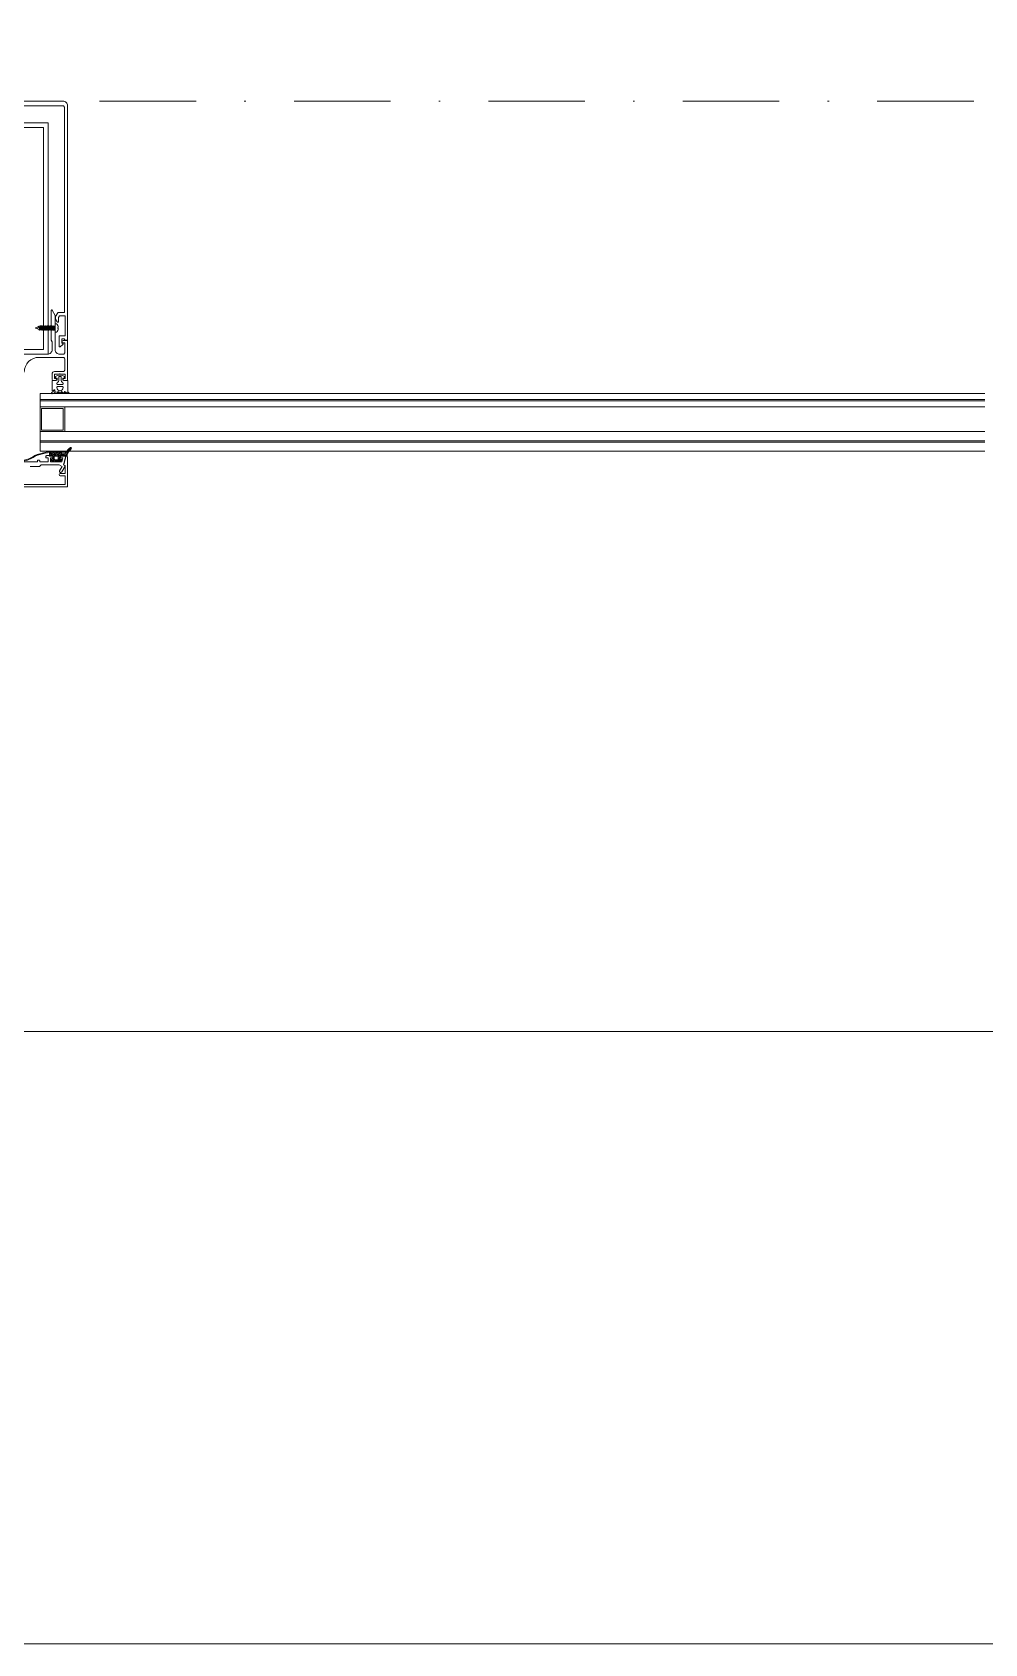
# Model space of a CAD drawing. Extents: x -1701 to 23780, y -363 to 7742.
# Drawn here: x 8335.1 to 8396.9, y 245 to 349.5 of the extents above; entities that cross this region are included whole.
import ezdxf

# ---------------------------------------------------------------- set-up
doc = ezdxf.new("R2010")
doc.units = 0
doc.header["$LTSCALE"] = 25
doc.header["$MEASUREMENT"] = 0
doc.header["$PDMODE"] = 1
doc.linetypes.add('Audi$0$DASHDOT2', pattern=[0.5, 0.25, -0.125, 0, -0.125])
doc.layers.get('0').update_dxf_attribs({"color": 9, "lineweight": 9})
doc.layers.get('Defpoints').update_dxf_attribs({"color": 9, "lineweight": 9})
for name, color, linetype, lineweight in [('Audi$0$06D', 8, 'Continuous', 9), ('Audi$0$10', 8, 'Continuous', 9), ('Audi$0$15', 8, 'Continuous', 9), ('Audi$0$24', 8, 'Audi$0$DASHDOT2', 9), ('Audi$0$25', 8, 'Continuous', 9)]:
    doc.layers.add(name, color=color, linetype=linetype, lineweight=lineweight)
doc.styles.add('Audi$0$MuuM_TEXT-STANDART', font='ARIALN.TTF')
doc.dimstyles.new('Audi$0$MuuM_DIM50', dxfattribs={"dimscale": 5, "dimtxt": 2, "dimasz": 1, "dimexe": 1, "dimexo": 1, "dimgap": 1, "dimtad": 1, "dimdec": 1, "dimrnd": 0.5, "dimdsep": 46, "dimtxsty": 'Audi$0$MuuM_TEXT-STANDART', "dimblk": 'Audi$0$_ArchTick', "dimcen": 0, "dimdle": 0.15, "dimclrd": 256, "dimclre": 256, "dimclrt": 256, "dimadec": 0, "dimazin": 0, "dimtfac": 5, "dimtdec": 1, "dimtix": 1, "dimtmove": 2, "dimatfit": 3, "dimldrblk": 'Audi$0$_Dot', "dimfxl": 3, "dimfxlon": 1, "dimtolj": 1, "dimlwd": -1, "dimlwe": -1, "dimarcsym": 0})

# ---------------------------------------------------------------- blocks, each defined once
blk = doc.blocks.new('*U4857')
at = {"layer": 'Audi$0$10'}
h = blk.add_hatch(dxfattribs=at)
h.set_pattern_fill('LINE', color=256, scale=0.666667, angle=585, style=0)
h.set_pattern_definition([(45, (-54.08257, -143.59187), (-0.058925565, 0.058925565), [])])
edge = h.paths.add_edge_path()
edge.add_arc((3.72, -23.02), 0.625, 117.2, 157.3388)
edge.add_arc((3, -22.7), 0.162, 270.1027, 332.96, ccw=False)
edge.add_line((3, -22.86), (2.92, -22.86))
edge.add_line((2.92, -22.86), (2.91, -22.86))
edge.add_line((2.91, -22.86), (2.9, -22.86))
edge.add_line((2.9, -22.86), (2.89, -22.86))
edge.add_line((2.89, -22.86), (2.89, -22.86))
edge.add_line((2.89, -22.86), (2.88, -22.85))
edge.add_line((2.88, -22.85), (2.87, -22.85))
edge.add_line((2.87, -22.85), (2.87, -22.84))
edge.add_line((2.87, -22.84), (2.86, -22.84))
edge.add_line((2.86, -22.84), (2.86, -22.83))
edge.add_line((2.86, -22.83), (2.86, -22.81))
edge.add_line((2.86, -22.81), (2.86, -22.74))
edge.add_line((2.86, -22.74), (2.86, -22.73))
edge.add_line((2.86, -22.73), (2.86, -22.73))
edge.add_line((2.86, -22.73), (2.86, -22.73))
edge.add_line((2.86, -22.73), (2.86, -22.73))
edge.add_line((2.86, -22.73), (2.85, -22.72))
edge.add_line((2.85, -22.72), (2.85, -22.72))
edge.add_line((2.85, -22.72), (2.85, -22.72))
edge.add_line((2.85, -22.72), (2.84, -22.72))
edge.add_line((2.84, -22.72), (2.84, -22.72))
edge.add_line((2.84, -22.72), (2.76, -22.72))
edge.add_line((2.76, -22.72), (2.76, -22.72))
edge.add_line((2.76, -22.72), (2.75, -22.72))
edge.add_line((2.75, -22.72), (2.75, -22.72))
edge.add_line((2.75, -22.72), (2.75, -22.72))
edge.add_line((2.75, -22.72), (2.74, -22.72))
edge.add_line((2.74, -22.72), (2.74, -22.73))
edge.add_line((2.74, -22.73), (2.74, -22.73))
edge.add_line((2.74, -22.73), (2.74, -22.73))
edge.add_line((2.74, -22.73), (2.74, -22.74))
edge.add_line((2.74, -22.74), (2.74, -22.81))
edge.add_line((2.74, -22.81), (2.74, -22.82))
edge.add_line((2.74, -22.82), (2.74, -22.83))
edge.add_line((2.74, -22.83), (2.73, -22.84))
edge.add_line((2.73, -22.84), (2.73, -22.84))
edge.add_line((2.73, -22.84), (2.72, -22.85))
edge.add_line((2.72, -22.85), (2.72, -22.85))
edge.add_line((2.72, -22.85), (2.71, -22.86))
edge.add_line((2.71, -22.86), (2.7, -22.86))
edge.add_line((2.7, -22.86), (2.69, -22.86))
edge.add_line((2.69, -22.86), (2.68, -22.86))
edge.add_line((2.68, -22.86), (2.67, -22.86))
edge.add_line((2.67, -22.86), (2.67, -22.86))
edge.add_line((2.67, -22.86), (2.66, -22.85))
edge.add_line((2.66, -22.85), (2.65, -22.85))
edge.add_line((2.65, -22.85), (2.65, -22.84))
edge.add_line((2.65, -22.84), (2.64, -22.84))
edge.add_line((2.64, -22.84), (2.64, -22.83))
edge.add_line((2.64, -22.83), (2.64, -22.81))
edge.add_line((2.64, -22.81), (2.64, -22.74))
edge.add_line((2.64, -22.74), (2.64, -22.73))
edge.add_line((2.64, -22.73), (2.64, -22.73))
edge.add_line((2.64, -22.73), (2.64, -22.73))
edge.add_line((2.64, -22.73), (2.64, -22.73))
edge.add_line((2.64, -22.73), (2.63, -22.72))
edge.add_line((2.63, -22.72), (2.63, -22.72))
edge.add_line((2.63, -22.72), (2.63, -22.72))
edge.add_line((2.63, -22.72), (2.62, -22.72))
edge.add_line((2.62, -22.72), (2.62, -22.72))
edge.add_line((2.62, -22.72), (2.54, -22.72))
edge.add_line((2.54, -22.72), (2.54, -22.72))
edge.add_line((2.54, -22.72), (2.53, -22.72))
edge.add_line((2.53, -22.72), (2.53, -22.72))
edge.add_line((2.53, -22.72), (2.53, -22.72))
edge.add_line((2.53, -22.72), (2.52, -22.72))
edge.add_line((2.52, -22.72), (2.52, -22.73))
edge.add_line((2.52, -22.73), (2.52, -22.73))
edge.add_line((2.52, -22.73), (2.52, -22.73))
edge.add_line((2.52, -22.73), (2.52, -22.74))
edge.add_line((2.52, -22.74), (2.52, -22.81))
edge.add_line((2.52, -22.81), (2.52, -22.82))
edge.add_line((2.52, -22.82), (2.52, -22.83))
edge.add_line((2.52, -22.83), (2.51, -22.84))
edge.add_line((2.51, -22.84), (2.51, -22.84))
edge.add_line((2.51, -22.84), (2.5, -22.85))
edge.add_line((2.5, -22.85), (2.5, -22.85))
edge.add_line((2.5, -22.85), (2.49, -22.86))
edge.add_line((2.49, -22.86), (2.48, -22.86))
edge.add_line((2.48, -22.86), (2.47, -22.86))
edge.add_line((2.47, -22.86), (2.46, -22.86))
edge.add_line((2.46, -22.86), (2.45, -22.86))
edge.add_line((2.45, -22.86), (2.45, -22.86))
edge.add_line((2.45, -22.86), (2.44, -22.85))
edge.add_line((2.44, -22.85), (2.43, -22.85))
edge.add_line((2.43, -22.85), (2.43, -22.84))
edge.add_line((2.43, -22.84), (2.42, -22.84))
edge.add_line((2.42, -22.84), (2.42, -22.83))
edge.add_line((2.42, -22.83), (2.42, -22.81))
edge.add_line((2.42, -22.81), (2.42, -22.74))
edge.add_line((2.42, -22.74), (2.42, -22.73))
edge.add_line((2.42, -22.73), (2.42, -22.73))
edge.add_line((2.42, -22.73), (2.42, -22.73))
edge.add_line((2.42, -22.73), (2.42, -22.73))
edge.add_line((2.42, -22.73), (2.41, -22.72))
edge.add_line((2.41, -22.72), (2.41, -22.72))
edge.add_line((2.41, -22.72), (2.41, -22.72))
edge.add_line((2.41, -22.72), (2.4, -22.72))
edge.add_line((2.4, -22.72), (2.4, -22.72))
edge.add_line((2.4, -22.72), (2.32, -22.72))
edge.add_line((2.32, -22.72), (2.32, -22.72))
edge.add_line((2.32, -22.72), (2.31, -22.72))
edge.add_line((2.31, -22.72), (2.31, -22.72))
edge.add_line((2.31, -22.72), (2.31, -22.72))
edge.add_line((2.31, -22.72), (2.3, -22.72))
edge.add_line((2.3, -22.72), (2.3, -22.73))
edge.add_line((2.3, -22.73), (2.3, -22.73))
edge.add_line((2.3, -22.73), (2.3, -22.73))
edge.add_line((2.3, -22.73), (2.3, -22.74))
edge.add_line((2.3, -22.74), (2.3, -22.81))
edge.add_line((2.3, -22.81), (2.3, -22.82))
edge.add_line((2.3, -22.82), (2.3, -22.83))
edge.add_line((2.3, -22.83), (2.29, -22.84))
edge.add_line((2.29, -22.84), (2.29, -22.84))
edge.add_line((2.29, -22.84), (2.28, -22.85))
edge.add_line((2.28, -22.85), (2.28, -22.85))
edge.add_line((2.28, -22.85), (2.27, -22.86))
edge.add_line((2.27, -22.86), (2.26, -22.86))
edge.add_line((2.26, -22.86), (2.25, -22.86))
edge.add_line((2.25, -22.86), (2.24, -22.86))
edge.add_line((2.24, -22.86), (2.23, -22.86))
edge.add_line((2.23, -22.86), (2.23, -22.86))
edge.add_line((2.23, -22.86), (2.22, -22.85))
edge.add_line((2.22, -22.85), (2.21, -22.85))
edge.add_line((2.21, -22.85), (2.21, -22.84))
edge.add_line((2.21, -22.84), (2.2, -22.84))
edge.add_line((2.2, -22.84), (2.2, -22.83))
edge.add_line((2.2, -22.83), (2.2, -22.81))
edge.add_line((2.2, -22.81), (2.2, -22.74))
edge.add_line((2.2, -22.74), (2.2, -22.73))
edge.add_line((2.2, -22.73), (2.2, -22.73))
edge.add_line((2.2, -22.73), (2.2, -22.73))
edge.add_line((2.2, -22.73), (2.2, -22.73))
edge.add_line((2.2, -22.73), (2.19, -22.72))
edge.add_line((2.19, -22.72), (2.19, -22.72))
edge.add_line((2.19, -22.72), (2.19, -22.72))
edge.add_line((2.19, -22.72), (2.18, -22.72))
edge.add_line((2.18, -22.72), (2.18, -22.72))
edge.add_line((2.18, -22.72), (2.1, -22.72))
edge.add_line((2.1, -22.72), (2.1, -22.72))
edge.add_line((2.1, -22.72), (2.09, -22.72))
edge.add_line((2.09, -22.72), (2.09, -22.72))
edge.add_line((2.09, -22.72), (2.09, -22.72))
edge.add_line((2.09, -22.72), (2.08, -22.72))
edge.add_line((2.08, -22.72), (2.08, -22.73))
edge.add_line((2.08, -22.73), (2.08, -22.73))
edge.add_line((2.08, -22.73), (2.08, -22.73))
edge.add_line((2.08, -22.73), (2.08, -22.74))
edge.add_line((2.08, -22.74), (2.08, -22.99))
edge.add_arc((2.11, -22.99), 0.03, 180, 270)
edge.add_line((2.11, -23.02), (2.29, -23.02))
edge.add_line((2.29, -23.02), (2.29, -23.19))
edge.add_line((2.29, -23.19), (2.22, -23.21))
edge.add_arc((2.23, -23.26), 0.05, 104.5985, 212.0394)
edge.add_arc((2.27, -23.23), 0.1, 212.0394, 243.6122)
edge.add_arc((2.52, -22.73), 0.662, 243.6122, 296.3878)
edge.add_arc((2.77, -23.23), 0.1, 296.3878, 327.9606)
edge.add_arc((2.82, -23.26), 0.05, 327.9606, 435.4015)
edge.add_line((2.83, -23.21), (2.75, -23.19))
edge.add_line((2.75, -23.19), (2.75, -23.02))
edge.add_line((2.75, -23.02), (3.17, -23.02))
edge.add_arc((3.17, -22.97), 0.05, 270, 346.8402)
edge.add_arc((3.97, -23.12), 0.763, 128.6618, 169.1202, ccw=False)
edge.add_arc((3.45, -22.51), 0.0486, 333.0293, 465.4317)
edge = h.paths.add_edge_path(flags=16)
edge.add_arc((2.62, -23.22), 0.03, 280.824, 360)
edge.add_line((2.65, -23.22), (2.65, -23.05))
edge.add_arc((2.62, -23.05), 0.03, 360, 450)
edge.add_line((2.62, -23.02), (2.42, -23.02))
edge.add_arc((2.42, -23.05), 0.03, 90, 180)
edge.add_line((2.39, -23.05), (2.39, -23.22))
edge.add_arc((2.42, -23.22), 0.03, 180, 259.176)
edge.add_arc((2.52, -22.69), 0.562, 259.176, 280.824)
for p, q in [((1.18, -14.7), (1.36, -14.62)), ((1.4, -14.61), (1.31, -14.77)), ((1.31, -14.77), (1.36, -14.62)), ((1.36, -14.62), (1.38, -14.59)), ((1.38, -14.59), (1.36, -14.68)), ((1.37, -14.66), (1.39, -14.59)), ((1.38, -14.59), (1.39, -14.59)), ((1.39, -14.59), (1.4, -14.61)), ((1.4, -14.61), (1.44, -14.59)), ((1.41, -14.82), (1.46, -14.59)), ((1.48, -14.56), (1.43, -14.85)), ((1.44, -14.85), (1.49, -14.56)), ((1.44, -14.59), (1.46, -14.59)), ((1.46, -14.59), (1.48, -14.56)), ((1.48, -14.56), (1.49, -14.56)), ((1.49, -14.56), (1.51, -14.59)), ((1.51, -14.82), (1.55, -14.59)), ((1.51, -14.59), (1.55, -14.59)), ((1.53, -14.85), (1.58, -14.56)), ((1.57, -14.56), (1.53, -14.85)), ((1.55, -14.59), (1.57, -14.56)), ((1.6, -14.59), (1.55, -14.82)), ((1.58, -14.56), (1.57, -14.56)), ((1.58, -14.56), (1.6, -14.59)), ((1.6, -14.82), (1.65, -14.59)), ((1.6, -14.59), (1.65, -14.59)), ((1.67, -14.56), (1.62, -14.85)), ((1.63, -14.85), (1.68, -14.56)), ((1.65, -14.59), (1.67, -14.56)), ((1.7, -14.59), (1.65, -14.82)), ((1.68, -14.56), (1.67, -14.56)), ((1.68, -14.56), (1.7, -14.59)), ((1.75, -14.59), (1.7, -14.59)), ((1.7, -14.82), (1.75, -14.59)), ((1.77, -14.56), (1.72, -14.85)), ((1.73, -14.85), (1.78, -14.56)), ((1.75, -14.59), (1.77, -14.56)), ((1.8, -14.59), (1.75, -14.82)), ((1.78, -14.56), (1.77, -14.56)), ((1.78, -14.56), (1.8, -14.59)), ((1.8, -14.82), (1.84, -14.59)), ((1.8, -14.59), (1.84, -14.59)), ((1.82, -14.85), (1.87, -14.56)), ((1.86, -14.56), (1.82, -14.85)), ((1.84, -14.59), (1.86, -14.56)), ((1.89, -14.59), (1.84, -14.82)), ((1.86, -14.56), (1.87, -14.56)), ((1.87, -14.56), (1.89, -14.59)), ((1.89, -14.59), (1.94, -14.59)), ((1.89, -14.82), (1.94, -14.59)), ((1.96, -14.56), (1.91, -14.85)), ((1.92, -14.85), (1.97, -14.56)), ((1.94, -14.59), (1.96, -14.56)), ((1.99, -14.59), (1.94, -14.82)), ((1.97, -14.56), (1.96, -14.56)), ((1.97, -14.56), (1.99, -14.59)), ((2.18, -14.59), (1.99, -14.59)), ((1.99, -14.82), (2.04, -14.59)), ((2.06, -14.56), (2.01, -14.85)), ((2.02, -14.85), (2.07, -14.56)), ((2.04, -14.59), (2.06, -14.56)), ((2.09, -14.59), (2.04, -14.82)), ((2.06, -14.56), (2.07, -14.56)), ((2.07, -14.56), (2.09, -14.59)), ((2.09, -14.82), (2.13, -14.59)), ((2.09, -14.59), (2.13, -14.59)), ((2.15, -14.56), (2.11, -14.85)), ((2.11, -14.85), (2.16, -14.56)), ((2.13, -14.59), (2.15, -14.56)), ((2.18, -14.59), (2.13, -14.82)), ((2.15, -14.56), (2.16, -14.56)), ((2.16, -14.56), (2.18, -14.59)), ((2.18, -14.82), (2.23, -14.59)), ((2.18, -14.59), (2.23, -14.59)), ((2.25, -14.56), (2.2, -14.85)), ((2.21, -14.85), (2.26, -14.56)), ((2.23, -14.59), (2.25, -14.56)), ((2.28, -14.59), (2.23, -14.82)), ((2.25, -14.56), (2.26, -14.56)), ((2.26, -14.56), (2.28, -14.59)), ((2.28, -14.59), (2.33, -14.59)), ((2.28, -14.82), (2.33, -14.59)), ((2.35, -14.56), (2.3, -14.85)), ((2.31, -14.85), (2.35, -14.56)), ((2.33, -14.59), (2.35, -14.56)), ((2.37, -14.59), (2.33, -14.82)), ((2.35, -14.56), (2.35, -14.56)), ((2.35, -14.56), (2.37, -14.59)), ((2.37, -14.59), (2.42, -14.59)), ((2.37, -14.82), (2.42, -14.59)), ((2.44, -14.56), (2.39, -14.85)), ((2.4, -14.85), (2.45, -14.56)), ((2.42, -14.59), (2.44, -14.56)), ((2.44, -14.56), (2.45, -14.56)), ((2.56, -14.43), (2.45, -14.43)), ((2.45, -14.98), (2.45, -14.43)), ((1.17, -14.71), (1.18, -14.7)), ((1.18, -14.72), (1.17, -14.71)), ((1.41, -14.81), (1.18, -14.72)), ((1.36, -14.68), (1.37, -14.66)), ((1.41, -14.82), (1.41, -14.81)), ((1.43, -14.85), (1.41, -14.82)), ((1.44, -14.85), (1.43, -14.85)), ((1.46, -14.82), (1.44, -14.85)), ((1.51, -14.82), (1.46, -14.82)), ((1.53, -14.85), (1.51, -14.82)), ((1.55, -14.82), (1.53, -14.85)), ((1.55, -14.82), (1.53, -14.85)), ((1.53, -14.85), (1.53, -14.85)), ((1.6, -14.82), (1.55, -14.82)), ((1.62, -14.85), (1.6, -14.82)), ((1.63, -14.85), (1.62, -14.85)), ((1.65, -14.82), (1.63, -14.85)), ((1.65, -14.82), (1.63, -14.85)), ((1.7, -14.82), (1.65, -14.82)), ((1.72, -14.85), (1.7, -14.82)), ((1.73, -14.85), (1.72, -14.85)), ((1.75, -14.82), (1.73, -14.85)), ((1.75, -14.82), (1.73, -14.85)), ((1.75, -14.82), (1.8, -14.82)), ((1.82, -14.85), (1.8, -14.82)), ((1.84, -14.82), (1.82, -14.85)), ((1.84, -14.82), (1.82, -14.85)), ((1.82, -14.85), (1.82, -14.85)), ((1.89, -14.82), (1.84, -14.82)), ((1.91, -14.85), (1.89, -14.82)), ((1.92, -14.85), (1.91, -14.85)), ((1.94, -14.82), (1.92, -14.85)), ((1.94, -14.82), (1.92, -14.85)), ((1.99, -14.82), (1.94, -14.82)), ((1.99, -14.82), (1.94, -14.82)), ((2.01, -14.85), (1.99, -14.82)), ((2.02, -14.85), (2.01, -14.85)), ((2.04, -14.82), (2.02, -14.85)), ((2.04, -14.82), (2.02, -14.85)), ((2.04, -14.82), (2.23, -14.82)), ((2.09, -14.82), (2.04, -14.82)), ((2.09, -14.82), (2.04, -14.82)), ((2.11, -14.85), (2.09, -14.82)), ((2.13, -14.82), (2.11, -14.85)), ((2.13, -14.82), (2.11, -14.85)), ((2.11, -14.85), (2.11, -14.85)), ((2.18, -14.82), (2.13, -14.82)), ((2.18, -14.82), (2.13, -14.82)), ((2.2, -14.85), (2.18, -14.82)), ((2.21, -14.85), (2.2, -14.85)), ((2.23, -14.82), (2.21, -14.85)), ((2.23, -14.82), (2.21, -14.85)), ((2.28, -14.82), (2.23, -14.82)), ((2.3, -14.85), (2.28, -14.82)), ((2.31, -14.85), (2.3, -14.85)), ((2.33, -14.82), (2.31, -14.85)), ((2.33, -14.82), (2.31, -14.85)), ((2.33, -14.82), (2.37, -14.82)), ((2.39, -14.85), (2.37, -14.82)), ((2.4, -14.85), (2.39, -14.85)), ((2.42, -14.82), (2.4, -14.85)), ((2.42, -14.82), (2.4, -14.85)), ((2.45, -14.69), (2.42, -14.82)), ((2.42, -14.82), (2.45, -14.82)), ((2.56, -14.98), (2.45, -14.98))]:
    blk.add_line(p, q, dxfattribs=at)
for points in [[(-2.95, -0.3), (2.95, -0.3), (2.95, -0.3, -0.414214), (3.05, -0.4), (3.05, -13.71), (2.64, -13.71, 0.267949), (2.62, -13.72), (2.47, -13.97, 0.131652), (2.47, -13.99), (2.47, -14.12, 0.131652), (2.47, -14.13), (2.58, -14.31, 0.267949), (2.6, -14.33), (2.64, -14.33, 0.414214), (2.67, -14.3), (2.67, -14.03), (2.74, -13.91), (3.1, -13.91), (3.1, -15.21), (2.75, -15.21, 0.414214), (2.7, -15.26), (2.7, -15.89, 0.650971), (2.78, -15.92), (2.95, -15.77, 0.508142), (2.95, -15.72), (2.88, -15.69), (2.88, -15.41), (3.05, -15.41, 0.432363), (3.15, -15.5), (3.22, -15.5, 0.477393), (3.25, -15.48), (3.25, -0.3, 0.414214), (2.95, 0), (2.95, 0), (-2.95, 0, 0.414214)], [(0, -16.41), (1.95, -16.41, 0.414214), (2.25, -16.11), (2.25, -15.61), (2.2, -15.5), (2.2, -13.57, -0.767327), (2.26, -13.55), (2.45, -13.89), (2.45, -14.68), (2.42, -14.71), (2.45, -14.74), (2.45, -16.11, 0.414214), (2.75, -16.41), (2.97, -16.41, 0.414214), (3.07, -16.31), (3.07, -15.66), (2.93, -15.66, -0.414214), (2.9, -15.63), (2.9, -15.61, -0.414214), (3, -15.51), (3.22, -15.51, -0.414214), (3.25, -15.54), (3.25, -16.61), (3.25, -18.08, -0.414214), (3.22, -18.11), (3.05, -18.11, -0.414214), (2.95, -18.01), (2.95, -17.99), (3.1, -17.99), (3.1, -17.69), (2.78, -17.69), (2.75, -17.66), (2.72, -17.69), (2.4, -17.69), (2.4, -17.99), (2.55, -17.99), (2.55, -18.01, -0.414214), (2.45, -18.11), (2.35, -18.11, -0.414214), (2.25, -18.01), (2.25, -17.69, -0.414214), (2.41, -17.53), (2.97, -17.53, 0.414214), (3.07, -17.43), (3.07, -16.71, 0.414214), (2.97, -16.61), (1.4, -16.61, 0.414214), (0.45, -17.56)], [(-1.3, -23.38), (1.3, -23.38), (1.3, -23.31, -0.414214), (1.33, -23.28), (1.42, -23.28, -0.414214), (1.45, -23.31), (1.45, -23.38), (2, -23.38), (2, -23.13), (1.88, -23.13, -0.414214), (1.85, -23.1), (1.85, -23.03, -0.414214), (1.9, -22.98), (2.25, -22.98, -0.414214), (2.3, -23.03), (2.3, -23.1, -0.414214), (2.27, -23.13), (2.15, -23.13), (2.15, -23.38), (2.88, -23.38), (2.95, -23.13), (2.83, -23.13, -0.414214), (2.8, -23.1), (2.8, -23.03, -0.414214), (2.85, -22.98), (3.05, -22.98, -0.493145), (3.12, -23.07), (2.98, -23.57), (3.08, -23.62, -0.414214), (3.09, -23.66), (2.87, -24.04, -1), (2.74, -23.96), (2.9, -23.68), (2.71, -23.58), (1.55, -23.58), (1.46, -23.67, -0.198912), (1.44, -23.68), (0.83, -23.68)], [(3.25, -22.7), (3.25, -22.75), (2.45, -22.75, 0.10228), (1.16, -23.02, -0.152313), (0, -23.38, -0.152313), (-1.16, -23.02, 0.159108), (-1.84, -22.75), (-3.02, -22.75), (-3.02, -22.7), (-1.84, -22.7, -0.158967), (-1.13, -22.98, 0.152054), (0, -23.33, 0.152944), (1.13, -22.98, -0.10266), (2.45, -22.7), (3.25, -22.7)]]:
    blk.add_lwpolyline(points, format="xyb", dxfattribs=at)
for points in [[(-2, -1.41), (2, -1.41), (2, -16.41), (-2, -16.41)], [(-1.7, -1.71), (1.7, -1.71), (1.7, -16.11), (-1.7, -16.11)], [(1.47, -21.42), (1.47, -19.82), (3.07, -19.82), (3.07, -21.42)], [(1.57, -21.32), (1.57, -19.92), (2.97, -19.92), (2.97, -21.32)]]:
    blk.add_lwpolyline(points, close=True, dxfattribs=at)
for points in [[(1.51, -14.59), (1.46, -14.82)], [(2.65, -14.67), (2.63, -14.7), (2.63, -14.71), (2.65, -14.74)]]:
    blk.add_lwpolyline(points, dxfattribs=at)
for points in [[(3.04, -18.12, -0.414214), (2.94, -18.02), (2.94, -17.96), (3.06, -17.96), (3.06, -17.86, 0.333333), (2.46, -17.86), (2.46, -17.96), (2.58, -17.96), (2.58, -18.02, -0.414214), (2.48, -18.12), (2.26, -18.12), (2.26, -18.77), (2.3, -18.77, 0.307685), (2.36, -18.73, -1.128702), (2.42, -18.76, -0.201212), (2.26, -18.87, 0.978531), (2.26, -18.97, 0.1613), (2.46, -18.85, -0.307572), (2.49, -18.85), (2.68, -18.96, 0.8391), (2.7, -18.94), (2.62, -18.85, -0.8391), (2.64, -18.82), (2.9, -18.96, 0.8391), (2.92, -18.94), (2.84, -18.85, -0.8391), (2.86, -18.82), (3.12, -18.96, 0.8391), (3.14, -18.94), (3.06, -18.85, -0.8391), (3.08, -18.82), (3.34, -18.96, 0.8391), (3.36, -18.94), (3.28, -18.85, -0.176327), (3.26, -18.79), (3.26, -18.12)], [(2.84, -18.12), (2.84, -17.89, 0.375047), (2.81, -17.86, 0.067879), (2.7, -17.86, 0.375047), (2.68, -17.89), (2.68, -18.12, -0.298217), (2.62, -18.21, 0.298217), (2.56, -18.3), (2.56, -18.33, 0.414214), (2.59, -18.36), (2.93, -18.36, 0.414214), (2.96, -18.33), (2.96, -18.3, 0.298217), (2.9, -18.21, -0.298217)], [(2.56, -18.54), (2.56, -18.57, 1), (2.96, -18.57), (2.96, -18.54, 0.414214), (2.93, -18.51), (2.59, -18.51, 0.414214)], [(3.44, -22.46, 0.176952), (3.15, -22.78, -0.281357), (3, -22.86), (2.92, -22.86), (2.91, -22.86), (2.9, -22.86), (2.89, -22.86), (2.89, -22.86), (2.88, -22.85), (2.87, -22.85), (2.87, -22.84), (2.86, -22.84), (2.86, -22.83), (2.86, -22.81), (2.86, -22.74), (2.86, -22.73), (2.86, -22.73), (2.86, -22.73), (2.86, -22.73), (2.85, -22.72), (2.85, -22.72), (2.85, -22.72), (2.84, -22.72), (2.84, -22.72), (2.76, -22.72), (2.76, -22.72), (2.75, -22.72), (2.75, -22.72), (2.75, -22.72), (2.74, -22.72), (2.74, -22.73), (2.74, -22.73), (2.74, -22.73), (2.74, -22.74), (2.74, -22.81), (2.74, -22.82), (2.74, -22.83), (2.73, -22.84), (2.73, -22.84), (2.72, -22.85), (2.72, -22.85), (2.71, -22.86), (2.7, -22.86), (2.69, -22.86), (2.68, -22.86), (2.67, -22.86), (2.67, -22.86), (2.66, -22.85), (2.65, -22.85), (2.65, -22.84), (2.64, -22.84), (2.64, -22.83), (2.64, -22.81), (2.64, -22.74), (2.64, -22.73), (2.64, -22.73), (2.64, -22.73), (2.64, -22.73), (2.63, -22.72), (2.63, -22.72), (2.63, -22.72), (2.62, -22.72), (2.62, -22.72), (2.54, -22.72), (2.54, -22.72), (2.53, -22.72), (2.53, -22.72), (2.53, -22.72), (2.52, -22.72), (2.52, -22.73), (2.52, -22.73), (2.52, -22.73), (2.52, -22.74), (2.52, -22.81), (2.52, -22.82), (2.52, -22.83), (2.51, -22.84), (2.51, -22.84), (2.5, -22.85), (2.5, -22.85), (2.49, -22.86), (2.48, -22.86), (2.47, -22.86), (2.46, -22.86), (2.45, -22.86), (2.45, -22.86), (2.44, -22.85), (2.43, -22.85), (2.43, -22.84), (2.42, -22.84), (2.42, -22.83), (2.42, -22.81), (2.42, -22.74), (2.42, -22.73), (2.42, -22.73), (2.42, -22.73), (2.42, -22.73), (2.41, -22.72), (2.41, -22.72), (2.41, -22.72), (2.4, -22.72), (2.4, -22.72), (2.32, -22.72), (2.32, -22.72), (2.31, -22.72), (2.31, -22.72), (2.31, -22.72), (2.3, -22.72), (2.3, -22.73), (2.3, -22.73), (2.3, -22.73), (2.3, -22.74), (2.3, -22.81), (2.3, -22.82), (2.3, -22.83), (2.29, -22.84), (2.29, -22.84), (2.28, -22.85), (2.28, -22.85), (2.27, -22.86), (2.26, -22.86), (2.25, -22.86), (2.24, -22.86), (2.23, -22.86), (2.23, -22.86), (2.22, -22.85), (2.21, -22.85), (2.21, -22.84), (2.2, -22.84), (2.2, -22.83), (2.2, -22.81), (2.2, -22.74), (2.2, -22.73), (2.2, -22.73), (2.2, -22.73), (2.2, -22.73), (2.19, -22.72), (2.19, -22.72), (2.19, -22.72), (2.18, -22.72), (2.18, -22.72), (2.1, -22.72), (2.1, -22.72), (2.09, -22.72), (2.09, -22.72), (2.09, -22.72), (2.08, -22.72), (2.08, -22.73), (2.08, -22.73), (2.08, -22.73), (2.08, -22.74), (2.08, -22.99, 0.414214), (2.11, -23.02), (2.29, -23.02), (2.29, -23.19), (2.22, -23.21, 0.506456), (2.19, -23.28, 0.13864), (2.23, -23.32, 0.234436), (2.82, -23.32, 0.13864), (2.86, -23.28, 0.506456), (2.83, -23.21), (2.75, -23.19), (2.75, -23.02), (3.17, -23.02, 0.348434), (3.22, -22.98, -0.17839), (3.49, -22.53, 0.651907)], [(-3.1, -24.85), (-3.1, -24.28), (-2.78, -24.28, 1), (-2.78, -24.13), (-3.1, -24.13), (-3.1, -23.65), (-3.02, -23.6, 0.339454), (-3, -23.57), (-3.14, -23.04, 0.876976), (-3.25, -23.05), (-3.25, -25), (3.25, -25), (3.25, -23.05, 0.876976), (3.14, -23.04), (3, -23.57, 0.339454), (3.02, -23.6), (3.1, -23.65), (3.1, -24.13), (2.78, -24.13, 1), (2.78, -24.28), (3.1, -24.28), (3.1, -24.85)], [(2.63, -23.25, 0.359904), (2.65, -23.22), (2.65, -23.05, 0.414214), (2.62, -23.02), (2.42, -23.02, 0.414214), (2.39, -23.05), (2.39, -23.22, 0.359904), (2.42, -23.25, 0.094739)], [(2.63, -23.25, 0.359904), (2.65, -23.22), (2.65, -23.05, 0.414214), (2.62, -23.02), (2.42, -23.02, 0.414214), (2.39, -23.05), (2.39, -23.22, 0.359904), (2.42, -23.25, 0.094739)]]:
    blk.add_lwpolyline(points, format="xyb", close=True, dxfattribs=at)
for centre, start, end in [((2.13, -14.73), 7.5095, 35.2427), ((2.13, -14.68), 324.7573, 352.4905)]:
    blk.add_arc(centre, 0.521, start, end, dxfattribs=at)
at = {"layer": 'Audi$0$15'}
for p, q in [((1.47, -18.95), (1.47, -22.7)), ((1.47, -18.95), (62.7, -18.95)), ((1.47, -19.35), (62.7, -19.35)), ((1.47, -19.42), (62.7, -19.42)), ((1.47, -19.82), (62.7, -19.82)), ((1.47, -21.42), (62.7, -21.42)), ((1.47, -22.02), (62.7, -22.02)), ((1.47, -22.1), (62.7, -22.1)), ((1.47, -22.7), (62.7, -22.7))]:
    blk.add_line(p, q, dxfattribs=at)
blk = doc.blocks.new('Audi$0$_ArchTick')
at = {"color": 0, "linetype": 'ByBlock', "const_width": 0.15}
blk.add_lwpolyline([(-0.5, -0.5), (0.5, 0.5)], dxfattribs=at)
blk = doc.blocks.new('*D4838')
at = {"layer": 'Audi$0$25', "transparency": 16777216}
for p, q in [((7867.5, 230), (7867.5, 250)), ((8567.5, 230), (8567.5, 250)), ((8568.25, 245), (7866.75, 245))]:
    blk.add_line(p, q, dxfattribs=at)
at = {"layer": 'Defpoints', "color": 0, "transparency": 16777216}
for p in [(7867.5, 245), (7867.5, 195), (8567.5, 195)]:
    blk.add_point(p, dxfattribs=at)
at = {"layer": 'Audi$0$25', "transparency": 16777216, "xscale": 5, "yscale": 5, "zscale": 5, "rotation": 180}
blk.add_blockref('Audi$0$_ArchTick', (7867.5, 245), dxfattribs=at)
at = {"layer": 'Audi$0$25', "transparency": 16777216, "xscale": 5, "yscale": 5, "zscale": 5}
blk.add_blockref('Audi$0$_ArchTick', (8567.5, 245), dxfattribs=at)
at = {"layer": 'Audi$0$25', "transparency": 16777216, "insert": (8217.5, 255.11), "char_height": 10, "attachment_point": 5, "style": 'Audi$0$MuuM_TEXT-STANDART'}
blk.add_mtext('\\A1;700', dxfattribs=at)
blk = doc.blocks.new('Audi$0$_Dot')
at = {"color": 0, "linetype": 'ByBlock', "lineweight": -2}
blk.add_line((-0.5, 0), (-1, 0), dxfattribs=at)
at = {"color": 0, "linetype": 'ByBlock', "const_width": 0.5}
blk.add_lwpolyline([(-0.25, 0, 1), (0.25, 0, 1)], format="xyb", close=True, dxfattribs=at)
blk = doc.blocks.new('Audi')
at = {"layer": 'Audi$0$06D'}
blk.add_lwpolyline([(7067.2, 861.68), (7067.2, 284.7), (9765.58, 284.7)], dxfattribs=at)
at = {"layer": 'Audi$0$24'}
blk.add_lwpolyline([(6827.5, 345), (11027.5, 345)], dxfattribs=at)
at = {"layer": 'Audi$0$10'}
blk.add_blockref('*U4857', (8334.17, 345), dxfattribs=at)
at = {"layer": 'Audi$0$25'}
dim = blk.add_linear_dim(base=(7867.5, 245), p1=(8567.5, 195), p2=(7867.5, 195), dimstyle='Audi$0$MuuM_DIM50', dxfattribs=at)
dim.commit()
dim.dimension.update_dxf_attribs({"geometry": '*D4838', "text_midpoint": (8217.5, 255.11)})

msp = doc.modelspace()

# ---------------------------------------------------------------- block references
at = {"color": 6}
msp.add_blockref('Audi', (0, 0), dxfattribs=at)

doc.saveas('drawing.dxf')
